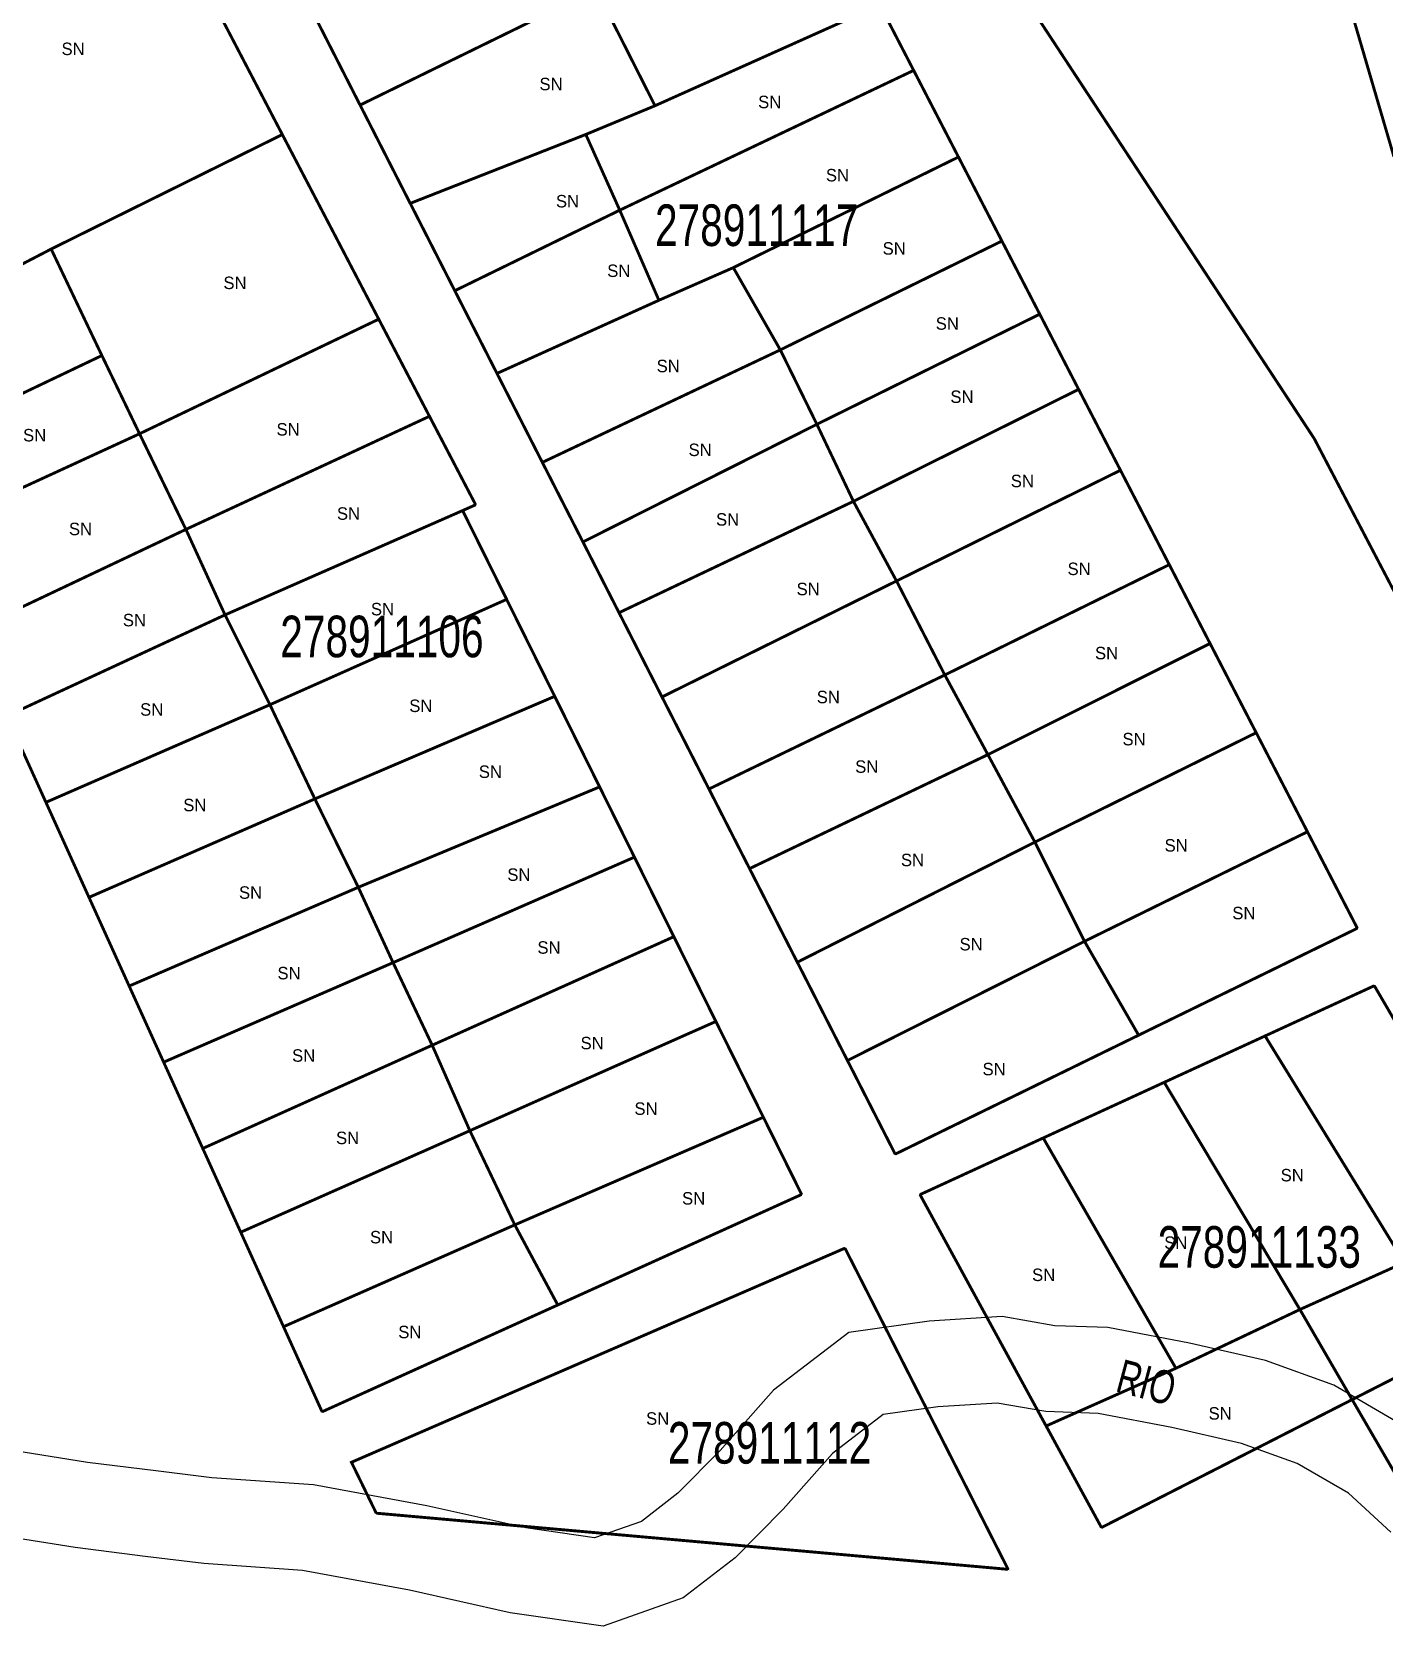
# Model space of a CAD drawing. Extents: x 205807 to 207855, y 4874692 to 4876446.
# Drawn here: x 206970.5 to 207133.2, y 4875318 to 4875509.8 of the extents above; entities that cross this region are included whole.
import ezdxf
from ezdxf.enums import TextEntityAlignment as Align

# ---------------------------------------------------------------- set-up
doc = ezdxf.new("R2010")
doc.units = 0
doc.header["$LTSCALE"] = 1.5
doc.header["$MEASUREMENT"] = 0
for name, color, linetype in [('CD_MALHA_LOTES', 7, 'CONTINUOUS'), ('CD_TXT_QUADRA', 7, 'CONTINUOUS'), ('HD-CURSO-PERENE', 170, 'CONTINUOUS'), ('HD-TXT-PERENE', 170, 'CONTINUOUS'), ('RU-QUADRA', 210, 'CONTINUOUS'), ('Th_NmrPort', 1, 'CONTINUOUS')]:
    doc.layers.add(name, color=color, linetype=linetype)
doc.styles.add('ARIAL', font='ARIAL.SHX')

msp = doc.modelspace()

# ---------------------------------------------------------------- linework, layer by layer
at = {"layer": 'CD_MALHA_LOTES', "linetype": 'Continuous', "const_width": 0.35, "flags": 128}
for points in [[(206973.39065, 4875549.607363), (207000.630871, 4875497.447295)], [(207147.246936, 4875413.89658), (207137.351695, 4875436.828408), (207124.786309, 4875460.859707), (207080.100658, 4875528.869855)], [(207009.986883, 4875500.991011), (207038.399285, 4875514.890864)], [(207045.467315, 4875500.911873), (207038.399285, 4875514.890864)], [(207072.519139, 4875513.030221), (207045.467315, 4875500.911873)], [(207072.519139, 4875513.030221), (207076.588008, 4875505.163741)], [(207009.986883, 4875500.991011), (207003.952209, 4875512.82064)], [(207134.367416, 4875494.786248), (207129.262728, 4875512.22072)], [(207041.226497, 4875488.346488), (207076.588008, 4875505.163741)], [(207076.588008, 4875505.163741), (207081.978541, 4875494.742045)], [(207016.018981, 4875489.166433), (207009.986883, 4875500.991011)], [(207037.142747, 4875497.456392), (207045.467315, 4875500.911873)], [(206972.819756, 4875483.669033), (207000.630871, 4875497.447295)], [(207000.630871, 4875497.447295), (207012.230765, 4875475.235607)], [(207016.018981, 4875489.166433), (207037.142747, 4875497.456392)], [(207041.226497, 4875488.346488), (207037.142747, 4875497.456392)], [(207054.891354, 4875481.435526), (207081.978541, 4875494.742045)], [(207081.978541, 4875494.742045), (207087.205523, 4875484.636546)], [(207021.380272, 4875478.65682), (207016.018981, 4875489.166433)], [(207021.380272, 4875478.65682), (207041.226497, 4875488.346488)], [(207045.938517, 4875477.508843), (207041.226497, 4875488.346488)], [(207060.545777, 4875471.540285), (207087.205523, 4875484.636546)], [(207087.205523, 4875484.636546), (207091.756202, 4875475.838566)], [(206947.626066, 4875470.60997), (206972.819756, 4875483.669033)], [(206978.920737, 4875470.860951), (206972.819756, 4875483.669033)], [(207054.891354, 4875481.435526), (207045.938517, 4875477.508843)], [(207060.545777, 4875471.540285), (207054.891354, 4875481.435526)], [(207026.4561, 4875468.706794), (207021.380272, 4875478.65682)], [(207026.4561, 4875468.706794), (207045.938517, 4875477.508843)], [(206983.452668, 4875461.448477), (207012.230765, 4875475.235607)], [(207012.230765, 4875475.235607), (207018.333291, 4875463.550379)], [(207064.943662, 4875462.587448), (207091.756202, 4875475.838566)], [(207091.756202, 4875475.838566), (207096.435069, 4875466.792756)], [(206953.681862, 4875458.825954), (206978.920737, 4875470.860951)], [(206983.452668, 4875461.448477), (206978.920737, 4875470.860951)], [(207031.914694, 4875458.006443), (207060.545777, 4875471.540285)], [(207064.943662, 4875462.587448), (207060.545777, 4875471.540285)], [(207031.914694, 4875458.006443), (207026.4561, 4875468.706794)], [(207069.341547, 4875453.320476), (207096.435069, 4875466.792756)], [(207096.435069, 4875466.792756), (207101.469769, 4875457.059002)], [(206989.03043, 4875449.944343), (207018.333291, 4875463.550379)], [(207018.333291, 4875463.550379), (207023.891443, 4875452.907529)], [(206957.50567, 4875449.511114), (206983.452668, 4875461.448477)], [(206989.03043, 4875449.944343), (206983.452668, 4875461.448477)], [(207036.798495, 4875448.432843), (207064.943662, 4875462.587448)], [(207069.341547, 4875453.320476), (207064.943662, 4875462.587448)], [(207036.798495, 4875448.432843), (207031.914694, 4875458.006443)], [(207074.524768, 4875443.73937), (207101.469769, 4875457.059002)], [(207101.469769, 4875457.059002), (207107.342113, 4875445.705806)], [(206993.736667, 4875439.660344), (207022.322698, 4875452.210309)], [(207023.891443, 4875452.907529), (207022.322698, 4875452.210309)], [(207022.322698, 4875452.210309), (207027.620032, 4875441.525088)], [(207041.139938, 4875439.922415), (207069.341547, 4875453.320476)], [(207074.524768, 4875443.73937), (207069.341547, 4875453.320476)], [(206962.912156, 4875437.580982), (206989.03043, 4875449.944343)], [(206993.736667, 4875439.660344), (206989.03043, 4875449.944343)], [(207041.139938, 4875439.922415), (207036.798495, 4875448.432843)], [(207080.336259, 4875432.430523), (207107.342113, 4875445.705806)], [(207107.342113, 4875445.705806), (207112.248624, 4875436.219883)], [(207046.310491, 4875429.786702), (207074.524768, 4875443.73937)], [(207080.336259, 4875432.430523), (207074.524768, 4875443.73937)], [(206999.140124, 4875428.85343), (207027.620032, 4875441.525088)], [(207027.620032, 4875441.525088), (207033.402335, 4875429.861638)], [(206967.485226, 4875427.489892), (206993.736667, 4875439.660344)], [(206999.140124, 4875428.85343), (206993.736667, 4875439.660344)], [(207046.310491, 4875429.786702), (207041.139938, 4875439.922415)], [(207085.51948, 4875422.849417), (207112.248624, 4875436.219883)], [(207112.248624, 4875436.219883), (207117.800497, 4875425.486262)], [(207051.959823, 4875418.71245), (207080.336259, 4875432.430523)], [(207085.51948, 4875422.849417), (207080.336259, 4875432.430523)], [(206972.189424, 4875417.109453), (206999.140124, 4875428.85343)], [(207004.543581, 4875417.523601), (206999.140124, 4875428.85343)], [(207004.543581, 4875417.523601), (207033.402335, 4875429.861638)], [(207033.402335, 4875429.861638), (207038.803423, 4875418.967136)], [(207051.959823, 4875418.71245), (207046.310491, 4875429.786702)], [(206972.189424, 4875417.109453), (206967.485226, 4875427.489892)], [(207091.173904, 4875412.325907), (207117.800497, 4875425.486262)], [(207117.800497, 4875425.486262), (207123.964579, 4875413.569037)], [(207056.844913, 4875409.136325), (207085.51948, 4875422.849417)], [(207091.173904, 4875412.325907), (207085.51948, 4875422.849417)], [(206977.369589, 4875405.678728), (206972.189424, 4875417.109453)], [(206977.369589, 4875405.678728), (207004.543581, 4875417.523601)], [(207009.772733, 4875406.890992), (207004.543581, 4875417.523601)], [(207009.772733, 4875406.890992), (207038.803423, 4875418.967136)], [(207038.803423, 4875418.967136), (207042.993264, 4875410.515834)], [(207056.844913, 4875409.136325), (207051.959823, 4875418.71245)], [(207097.142462, 4875400.388791), (207123.964579, 4875413.569037)], [(207123.964579, 4875413.569037), (207129.969531, 4875401.959464)], [(207062.590258, 4875397.87386), (207091.173904, 4875412.325907)], [(207097.142462, 4875400.388791), (207091.173904, 4875412.325907)], [(207013.956055, 4875397.827128), (207042.993264, 4875410.515834)], [(207042.993264, 4875410.515834), (207047.736851, 4875400.947572)], [(207062.590258, 4875397.87386), (207056.844913, 4875409.136325)], [(206982.204915, 4875395.008939), (206977.369589, 4875405.678728)], [(206982.204915, 4875395.008939), (207009.772733, 4875406.890992)], [(207013.956055, 4875397.827128), (207009.772733, 4875406.890992)], [(207129.969531, 4875401.959464), (207103.653349, 4875389.098731)], [(207018.662291, 4875387.89174), (207047.736851, 4875400.947572)], [(207047.736851, 4875400.947572), (207052.792288, 4875390.75028)], [(207068.622355, 4875386.049283), (207097.142462, 4875400.388791)], [(207103.653349, 4875389.098731), (207097.142462, 4875400.388791)], [(206986.354973, 4875385.851282), (207013.956055, 4875397.827128)], [(207018.662291, 4875387.89174), (207013.956055, 4875397.827128)], [(207068.622355, 4875386.049283), (207062.590258, 4875397.87386)], [(206986.354973, 4875385.851282), (206982.204915, 4875395.008939)], [(207118.865185, 4875389.004262), (207132.011406, 4875395.048502)], [(207132.011406, 4875395.048502), (207148.032272, 4875367.561721)], [(207023.194223, 4875377.607741), (207052.792288, 4875390.75028)], [(207052.792288, 4875390.75028), (207058.505226, 4875379.226747)], [(207103.653349, 4875389.098731), (207074.367701, 4875374.786818)], [(207106.735371, 4875383.427336), (207118.865185, 4875389.004262)], [(207135.623954, 4875361.750231), (207118.865185, 4875389.004262)], [(206991.059171, 4875375.470843), (207018.662291, 4875387.89174)], [(207023.194223, 4875377.607741), (207018.662291, 4875387.89174)], [(206991.059171, 4875375.470843), (206986.354973, 4875385.851282)], [(207074.367701, 4875374.786818), (207068.622355, 4875386.049283)], [(207092.173334, 4875376.732147), (207106.735371, 4875383.427336)], [(207123.058569, 4875356.095807), (207106.735371, 4875383.427336)], [(207028.59768, 4875366.277911), (207058.505226, 4875379.226747)], [(207058.505226, 4875379.226747), (207063.110083, 4875369.938318)], [(206995.625937, 4875365.393665), (207023.194223, 4875377.607741)], [(207028.59768, 4875366.277911), (207023.194223, 4875377.607741)], [(206995.625937, 4875365.393665), (206991.059171, 4875375.470843)], [(207077.35198, 4875369.917731), (207092.173334, 4875376.732147)], [(207108.137174, 4875349.027778), (207092.173334, 4875376.732147)], [(207063.110083, 4875369.938318), (207033.770011, 4875356.642213)], [(207092.524829, 4875342.082649), (207077.35198, 4875369.917731)], [(207000.776472, 4875354.028322), (206995.625937, 4875365.393665)], [(207000.776472, 4875354.028322), (207028.59768, 4875366.277911)], [(207033.770011, 4875356.642213), (207028.59768, 4875366.277911)], [(207011.933442, 4875331.593306), (207008.949163, 4875337.718931), (207068.320609, 4875363.477971)], [(207068.320609, 4875363.477971), (207087.954024, 4875324.839411)], [(207123.058569, 4875356.095807), (207135.623954, 4875361.750231)], [(207033.770011, 4875356.642213), (207005.415107, 4875343.792558)], [(207108.137174, 4875349.027778), (207123.058569, 4875356.095807)], [(207129.341262, 4875345.258162), (207123.058569, 4875356.095807)], [(207129.341262, 4875345.258162), (207153.461578, 4875357.557724)], [(207005.415107, 4875343.792558), (207000.776472, 4875354.028322)], [(207092.524829, 4875342.082649), (207108.137174, 4875349.027778)], [(207129.341262, 4875345.258162), (207099.184337, 4875329.865565)], [(207135.457388, 4875334.729135), (207129.341262, 4875345.258162)], [(207099.184337, 4875329.865565), (207092.524829, 4875342.082649)], [(207087.954024, 4875324.839411), (207011.933442, 4875331.593306)]]:
    msp.add_lwpolyline(points, dxfattribs=at)
at = {"layer": 'HD-CURSO-PERENE', "linetype": 'Continuous'}
for points in [[(207135.059198, 4875342.397083, 2.396885), (207127.128259, 4875346.981824, 2.396885), (207118.936613, 4875349.942878, 2.396885), (207109.768835, 4875352.031374, 2.396885), (207099.941825, 4875353.928535, 2.396885), (207093.57796, 4875354.138373, 2.396885), (207087.220221, 4875355.258549, 2.396885), (207078.44231, 4875354.686014, 2.396885), (207068.777157, 4875353.338876, 2.396885), (207059.715983, 4875346.380345, 2.396885), (207053.305898, 4875339.154895, 2.396885), (207048.226049, 4875334.00316, 2.396885), (207043.836388, 4875330.608002, 2.396885), (207038.200482, 4875328.621169, 2.396885), (207029.933015, 4875329.813157, 2.396885), (207017.997923, 4875332.48215, 2.396885), (207004.3786, 4875334.986078, 2.396885), (206992.158942, 4875335.846249, 2.396885), (206985.411334, 4875336.669563, 2.396885), (206977.179291, 4875337.70388, 2.396885), (206969.47018, 4875338.946933, 2.396885)], [(207134.017031, 4875329.296966, 2.396885), (207128.893252, 4875334.000902, 2.396885), (207122.742649, 4875337.556461, 2.396885), (207116.015549, 4875339.988122, 2.396885), (207107.636826, 4875341.896865, 2.396885), (207098.782588, 4875343.606227, 2.396885), (207092.503588, 4875343.813266, 2.396885), (207086.650688, 4875344.844494, 2.396885), (207079.495436, 4875344.377796, 2.396885), (207072.915123, 4875343.460626, 2.396885), (207066.806394, 4875338.769426, 2.396885), (207060.870804, 4875332.078826, 2.396885), (207055.111171, 4875326.237689, 2.396885), (207048.852193, 4875321.396718, 2.396885), (207039.242409, 4875318.00897, 2.396885), (207028.061516, 4875319.621009, 2.396885), (207015.931076, 4875322.333687, 2.396885), (207003.074805, 4875324.697327, 2.396885), (206991.167661, 4875325.535499, 2.396885), (206984.138802, 4875326.39313, 2.396885), (206975.709205, 4875327.45227, 2.396885), (206967.905224, 4875328.71062, 2.396885)]]:
    msp.add_polyline3d(points, dxfattribs=at)
at = {"layer": 'RU-QUADRA', "linetype": 'Continuous', "const_width": 0.18, "flags": 128}
for points in [[(207109.315179, 4875603.948033), (207108.95386, 4875604.674289), (207102.13708, 4875619.12591), (207074.744729, 4875605.085456), (207072.247292, 4875603.948033), (207047.744791, 4875591.068513), (207046.488252, 4875589.811974), (207047.273589, 4875588.084234), (207080.100658, 4875528.869855), (207124.786309, 4875460.859707), (207137.351695, 4875436.828408), (207147.246936, 4875413.89658), (207194.681265, 4875437.613745), (207182.430015, 4875462.587448), (207174.105447, 4875476.409372), (207132.247007, 4875558.555578), (207114.969602, 4875593.424523)], [(207038.085151, 4875579.602599), (207036.670793, 4875581.238939), (207035.072048, 4875581.089057), (206985.781734, 4875556.356636), (206984.053994, 4875555.257165), (206983.425725, 4875553.058222), (207074.367701, 4875374.786818), (207129.969531, 4875401.959464)], [(206956.263811, 4875540.758496), (206973.39065, 4875549.607363), (207023.891443, 4875452.907529), (207022.322698, 4875452.210309), (207063.110083, 4875369.938318), (207005.415107, 4875343.792558), (206956.124467, 4875452.558922), (206953.681862, 4875458.825954), (206947.626066, 4875470.60997), (206932.286321, 4875503.457032), (206922.28214, 4875523.298658), (206948.181854, 4875536.859882), (206956.126381, 4875541.528499)], [(207077.35198, 4875369.917731), (207099.184337, 4875329.865565), (207129.341262, 4875345.258162), (207141.74958, 4875323.897007), (207164.995542, 4875336.305325), (207148.032272, 4875367.561721), (207132.011406, 4875395.048502)], [(207068.320609, 4875363.477971), (207087.954024, 4875324.839411), (207011.933442, 4875331.593306), (207008.949163, 4875337.718931)]]:
    msp.add_lwpolyline(points, close=True, dxfattribs=at)

# ---------------------------------------------------------------- texts
at = {"layer": 'CD_TXT_QUADRA', "style": 'ARIAL', "width": 0.7}
for s, p in [('278911117', (207045.469332, 4875484.037185)), ('278911106', (207000.380084, 4875434.564658)), ('278911133', (207105.93293, 4875361.127576)), ('278911112', (207047.011209, 4875337.558887))]:
    msp.add_text(s, height=5, dxfattribs=at).set_placement(p)
at = {"layer": 'HD-TXT-PERENE', "style": 'ARIAL', "width": 0.7}
msp.add_text('RIO', height=4, rotation=345, dxfattribs=at).set_placement((207100.727649, 4875346.297705))
at = {"layer": 'Th_NmrPort', "color": 1}
for p in [(206974.064747, 4875507.75527), (207031.568187, 4875503.525096), (207057.876766, 4875501.367494), (207066.026686, 4875492.55677), (207033.5506, 4875489.427937), (207072.854998, 4875483.746045), (207039.718107, 4875481.057748), (206993.545014, 4875479.60603), (207079.242773, 4875474.715052), (207045.665346, 4875469.603806), (207081.004918, 4875465.904327), (206969.439117, 4875461.278697), (206999.93279, 4875461.98458), (207049.506577, 4875459.516552), (207088.273766, 4875455.771994), (207007.201638, 4875451.852247), (207052.810599, 4875451.146364), (206974.959281, 4875449.999944), (207095.102077, 4875445.199124), (207062.502396, 4875442.776175), (207011.290059, 4875440.353226), (206981.443729, 4875439.031617), (207098.406099, 4875435.066791), (206983.522815, 4875428.283558), (207015.902228, 4875428.724095), (207064.925345, 4875429.780356), (207101.710121, 4875424.714189), (207024.272417, 4875420.794442), (207069.550976, 4875421.410168), (206988.712577, 4875416.784537), (207106.776288, 4875411.938639), (207075.057679, 4875410.176494), (207027.700034, 4875408.414349), (206995.417293, 4875406.256747), (207114.926208, 4875403.788718), (207031.320997, 4875399.648703), (207082.106259, 4875400.04416), (207000.042924, 4875396.564949), (207036.510758, 4875388.149682), (207001.805069, 4875386.652884), (207084.873071, 4875385.020849), (207042.995207, 4875380.265109), (207007.091504, 4875376.740819), (207120.742844, 4875372.26079), (207048.722178, 4875369.471971), (207011.179925, 4875364.801262), (207106.739204, 4875364.139394), (207090.833139, 4875360.270439), (207014.58062, 4875353.392399), (207112.072242, 4875343.600867), (207044.394586, 4875342.984518)]:
    msp.add_text('SN', height=1.5, dxfattribs=at).set_placement(p, align=Align.MIDDLE_LEFT)

doc.saveas('drawing.dxf')
